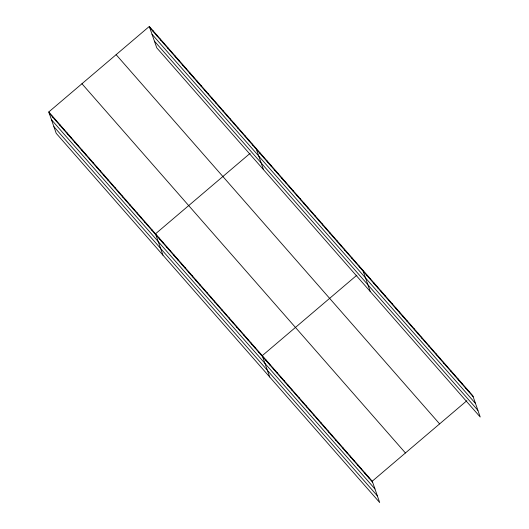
<?xml version="1.0" encoding="UTF-8"?>
<svg xmlns="http://www.w3.org/2000/svg" width="529" height="529" viewBox="0 0 529 529"><rect width="100%" height="100%" fill="white"/><g stroke="black" fill="none" stroke-linecap="round" stroke-linejoin="round"><path stroke-width="0.79" d="M48.774 111.963L372.257 481.192L379.696 502.55L56.213 133.328L48.774 111.963L149.304 26.45L472.787 395.672L480.226 417.037L156.743 47.808L149.304 26.45M250.131 153.331L155.519 233.811L162.958 255.17M356.883 275.179L262.272 355.653L269.711 377.012M372.257 481.192L466.862 400.711M149.7 27.574L473.184 396.803M152.021 34.253L475.505 403.475M154.422 41.136L477.905 410.359M116.129 54.672L439.612 423.894M81.949 83.747L405.432 452.969M49.164 113.094L372.647 482.316M51.492 119.766L374.975 488.994M53.885 126.649L377.369 495.871M469.124 391.486L469.514 392.617M465.46 387.307L465.851 388.431M461.791 383.122L462.181 384.246M458.127 378.936L458.517 380.06M454.457 374.75L454.854 375.874M450.794 370.565L451.184 371.695M447.124 366.385L447.521 367.51M443.461 362.2L443.851 363.324M439.797 358.014L440.188 359.138M436.127 353.828L436.518 354.952M432.464 349.643L432.854 350.773M428.794 345.457L429.191 346.588M425.131 341.278L425.521 342.402M421.461 337.092L421.858 338.216M417.798 332.906L418.188 334.03M414.134 328.721L414.524 329.845M410.464 324.535L410.854 325.666M406.801 320.349L407.191 321.48M403.131 316.17L403.528 317.294M399.468 311.984L399.858 313.108M395.798 307.799L396.195 308.923M392.134 303.613L392.525 304.737M388.471 299.427L388.861 300.558M384.801 295.248L385.191 296.372M381.138 291.062L381.528 292.187M377.468 286.877L377.865 288.001M373.805 282.691L374.195 283.815M370.135 278.505L370.531 279.636M366.471 274.32L366.861 275.45M362.808 270.14L370.247 291.499M359.125 265.935L359.515 267.066M355.442 261.736L355.838 262.86M351.765 257.53L352.155 258.661M348.082 253.331L348.472 254.456M344.399 249.133L344.796 250.257M340.722 244.927L341.112 246.058M337.039 240.728L337.429 241.852M333.356 236.523L333.753 237.653M329.679 232.324L330.07 233.448M325.996 228.125L326.386 229.249M322.313 223.919L322.703 225.05M318.637 219.72L319.027 220.844M314.953 215.521L315.344 216.645M311.27 211.316L311.66 212.44M307.587 207.117L307.984 208.241M303.911 202.911L304.301 204.042M300.227 198.712L300.617 199.836M296.544 194.513L296.941 195.637M292.868 190.308L293.258 191.432M289.184 186.109L289.575 187.233M285.501 181.903L285.898 183.034M281.825 177.704L282.215 178.828M278.142 173.505L278.532 174.63M274.458 169.3L274.855 170.431M270.782 165.101L271.172 166.225M267.099 160.895L267.489 162.026M263.416 156.696L263.812 157.821M259.739 152.497L260.129 153.622M256.056 148.292L263.495 169.657M368.587 477.006L368.978 478.13M252.373 144.093L252.769 145.217M364.924 472.82L365.314 473.944M248.696 139.894L249.086 141.018M361.254 468.634L361.651 469.759M245.013 135.689L245.403 136.813M357.591 464.449L357.981 465.58M241.33 131.49L241.727 132.614M353.921 460.263L354.318 461.394M237.653 127.284L238.043 128.415M350.258 456.084L350.648 457.208M233.97 123.085L234.36 124.209M346.594 451.898L346.984 453.022M230.287 118.886L230.684 120.01M342.924 447.713L343.314 448.837M226.61 114.681L227.001 115.805M339.261 443.527L339.651 444.651M222.927 110.482L223.317 111.606M335.591 439.341L335.988 440.472M219.244 106.276L219.641 107.407M331.928 435.162L332.318 436.286M215.567 102.077L215.958 103.201M328.258 430.976L328.654 432.1M211.884 97.878L212.274 99.002M324.594 426.791L324.985 427.915M208.201 93.673L208.598 94.803M320.931 422.605L321.321 423.729M204.525 89.474L204.915 90.598M317.261 418.419L317.658 419.55M200.841 85.268L201.232 86.399M313.598 414.233L313.988 415.364M197.158 81.069L197.555 82.193M309.928 410.054L310.325 411.178M193.482 76.87L193.872 77.994M306.265 405.869L306.655 406.993M189.799 72.665L190.189 73.795M302.595 401.683L302.991 402.807M186.115 68.466L186.512 69.59M298.931 397.497L299.321 398.621M182.439 64.267L182.829 65.391M295.268 393.311L295.658 394.442M178.756 60.061L179.146 61.185M291.598 389.126L291.995 390.257M175.073 55.862L175.463 56.987M287.935 384.947L288.325 386.071M171.396 51.657L171.786 52.788M284.265 380.761L284.662 381.885M167.713 47.458L168.103 48.582M280.601 376.575L280.992 377.699M164.03 43.259L164.42 44.383M276.938 372.39L277.328 373.514M160.347 39.053L160.743 40.178M273.268 368.204L273.658 369.335M156.67 34.854L157.06 35.979M269.605 364.025L269.995 365.149M152.987 30.649L153.377 31.78M265.935 359.839L266.332 360.963M258.588 351.454L258.979 352.579M254.905 347.249L255.302 348.373M251.229 343.05L251.619 344.174M247.546 338.844L247.936 339.975M243.862 334.645L244.259 335.77M240.186 330.446L240.576 331.571M236.503 326.241L236.893 327.365M232.82 322.042L233.216 323.166M229.143 317.836L229.533 318.967M225.46 313.637L225.85 314.762M221.777 309.439L222.173 310.563M218.1 305.233L218.49 306.364M214.417 301.034L214.807 302.158M210.734 296.829L211.131 297.959M207.057 292.63L207.447 293.754M203.374 288.431L203.764 289.555M199.691 284.225L200.088 285.356M196.014 280.026L196.404 281.15M192.331 275.821L192.721 276.951M188.648 271.622L189.045 272.746M184.971 267.423L185.362 268.547M181.288 263.217L181.678 264.348M177.605 259.018L178.002 260.142M173.929 254.819L174.319 255.943M170.245 250.614L170.636 251.738M166.562 246.415L166.959 247.539M162.886 242.209L163.276 243.34M159.203 238.01L159.593 239.134M151.843 229.606L152.233 230.737M148.16 225.407L148.55 226.531M144.477 221.201L144.873 222.332M140.8 217.002L141.19 218.127M137.117 212.803L137.507 213.928M133.434 208.598L133.824 209.729M129.757 204.399L130.147 205.523M126.074 200.193L126.464 201.324M122.391 195.994L122.781 197.119M118.708 191.796L119.104 192.92M115.031 187.59L115.421 188.721M111.348 183.391L111.738 184.515M107.665 179.192L108.061 180.316M103.988 174.987L104.378 176.111M100.305 170.788L100.695 171.912M96.622 166.582L97.019 167.713M92.945 162.383L93.335 163.507M89.262 158.184L89.652 159.308M85.579 153.979L85.976 155.109M81.902 149.78L82.293 150.904M78.219 145.574L78.609 146.705M74.536 141.375L74.933 142.499M70.86 137.176L71.25 138.3M67.176 132.971L67.567 134.102M63.493 128.772L63.89 129.896M59.817 124.566L60.207 125.697M56.134 120.367L56.524 121.491M52.45 116.168L52.847 117.293"/></g></svg>
